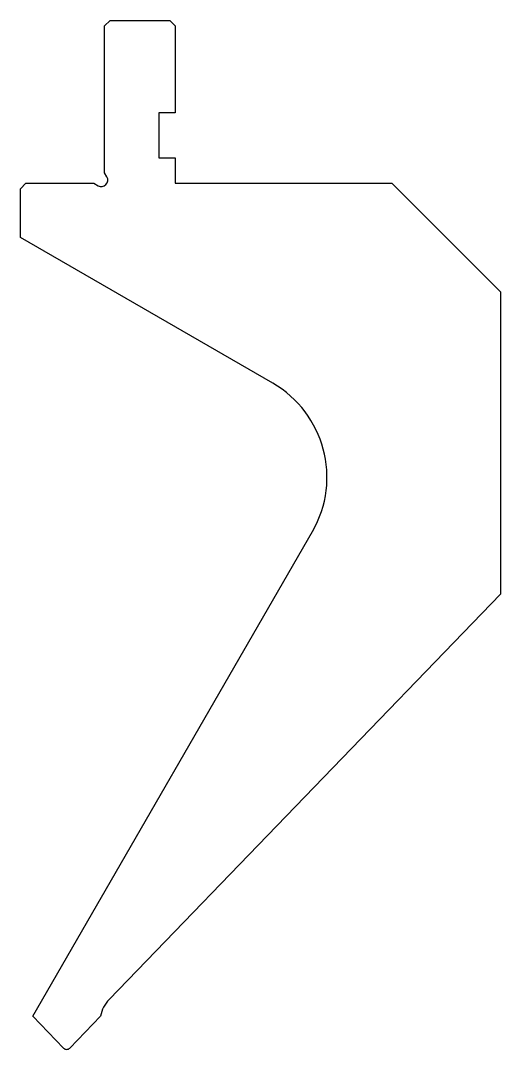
# Model space of a CAD drawing. Extents: x 1551 to 1639, y 793 to 983.
import ezdxf

# ---------------------------------------------------------------- set-up
doc = ezdxf.new("R2010")
doc.units = 0
doc.header["$MEASUREMENT"] = 0
doc.layers.add('DEFAULT', color=7, linetype='CONTINUOUS')

msp = doc.modelspace()

# ---------------------------------------------------------------- linework, layer by layer
at = {"layer": 'DEFAULT'}
for p, q in [((1566.2, 982.08), (1567.2, 983.08)), ((1567.2, 983.08), (1578.2, 983.08)), ((1578.2, 983.08), (1579.2, 982.08)), ((1566.2, 955.04), (1566.2, 982.08)), ((1579.2, 982.08), (1579.2, 966.08)), ((1579.2, 966.08), (1576.2, 966.08)), ((1576.2, 966.08), (1576.2, 957.78)), ((1576.2, 957.78), (1579.2, 957.78)), ((1579.2, 957.78), (1579.2, 953.08)), ((1566.64, 954.28), (1566.2, 955.04)), ((1550.7, 952.08), (1551.7, 953.08)), ((1550.7, 943.08), (1550.7, 952.08)), ((1551.7, 953.08), (1564.24, 953.08)), ((1564.24, 953.08), (1565, 952.64)), ((1579.2, 953.08), (1619.2, 953.08)), ((1619.2, 953.08), (1639.2, 933.08)), ((1597.21, 916.22), (1550.7, 943.08)), ((1639.2, 933.08), (1639.2, 877.36)), ((1552.95, 799.55), (1604.54, 888.9)), ((1639.2, 877.36), (1567.04, 802.63)), ((1558.63, 793.67), (1552.95, 799.55)), ((1565.46, 799.55), (1559.78, 793.67))]:
    msp.add_line(p, q, dxfattribs=at)
for centre, radius, start, end in [((1565.6, 953.68), 1.2, 240, 30), ((1587.21, 898.9), 20, 330, 60), ((1571.36, 798.47), 6, 136, 169.5573), ((1559.2, 794.23), 0.8, 224, 316)]:
    msp.add_arc(centre, radius, start, end, dxfattribs=at)

doc.saveas('drawing.dxf')
